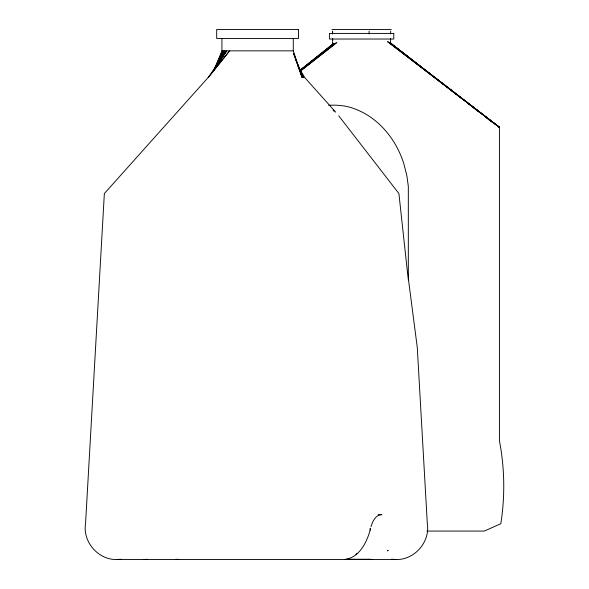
<?xml version="1.0" encoding="UTF-8"?>
<svg xmlns="http://www.w3.org/2000/svg" width="589" height="589" viewBox="0 0 589 589"><rect width="100%" height="100%" fill="white"/><g stroke="black" fill="none" stroke-linecap="round" stroke-linejoin="round"><path stroke-width="0.88" d="M332.63 44.212L332.645 42.548L332.667 44.19L299.587 70.592M370.098 530.225L370.179 528.421L370.636 528.421C367.161 541.681 359.651 557.827 344.366 559.55M370.974 526.743C372.557 521.545 375.51 514.705 381.797 514.639L378.123 514.683M214.867 68.412L221.935 50.853L221.935 38.44M216.148 65.909L222.554 50.853L214.433 69.252M219.027 59.776L223.172 50.853L212.703 71.939M213.881 70.533L215.206 68.169M216.097 66.594L224.969 50.853L212.651 72.101M356.028 554.639L356.757 553.483L357.42 553.483M217.37 65.379L219.344 62.324M220.33 60.792L226.758 50.853L208.189 77.615L229.6 50.853L208.064 77.615L104.349 193.56L85.552 523.562C82.504 541.703 98.054 559.778 116.431 559.55L396.426 559.55C414.811 559.778 430.36 541.703 427.312 523.562L417.277 347.458L407.146 269.409L398.908 193.56L338.727 115.812M299.749 70.533L333.183 43.991M300.464 70.165L333.521 43.866M299.838 70.894L334.383 43.527M299.963 71.041L335.281 43.181M307.244 65.327L308.688 64.186M300.044 71.203L336.128 42.85M300.81 70.82L336.915 42.563M143.863 559.543L147.14 559.233M116.431 559.55L121.305 559.233M331.968 29.45L391.221 29.45M221.935 50.853L293.285 50.853L302.128 77.615L293.587 53.444M328.647 105.284C337.261 104.827 345.942 105.519 354.063 108.619C378.653 117.461 396.507 139.74 403.973 164.294L406.866 175.713L408.324 186.396L408.324 280.224M426.9 531.064L484.342 531.064L500.819 523.709C505.112 496.446 504.692 468.461 499.531 441.345L499.531 127.334L387.452 41.642M346.037 559.233L369.524 559.233M391.56 559.233L396.426 559.55M369.318 559.233L373.308 559.55M179.027 559.55L176.126 559.211M387.989 41.834L499.487 127.334L388.755 42.136M389.572 42.46L499.391 127.334M389.896 42.585L499.295 127.334M390.139 42.717L432.127 75.466M433.519 76.563L448.023 87.871M449.429 88.976L463.918 100.277M467.504 103.075L479.085 112.116M484.857 116.615L489.201 120.009M490.644 121.135L492.087 122.254M390.22 42.769L390.61 43.188L390.61 38.388M335.73 112.19L304.8 77.615L298.27 66.91M333.079 110.15L334.051 111.277M300.662 72.101L303.821 77.615L298.888 67.882M299.418 69.502L303.401 77.615L295.244 58.377M297.629 65.07L302.547 77.615L293.624 53.444M390.61 31.143L390.61 33.86M369.104 31.143L369.104 33.956M293.285 38.44L293.285 50.853M387.996 550.317L387.702 550.781L387.996 550.317M298.535 29.45L216.693 29.45L216.693 38.44L298.535 38.44L298.535 29.45M393.769 33.418L329.42 33.418L329.42 39.029L393.769 39.029L393.769 33.418M332.594 33.86L332.571 31.143L332.571 33.86M332.645 41.097L332.623 38.388L332.571 41.097"/></g></svg>
